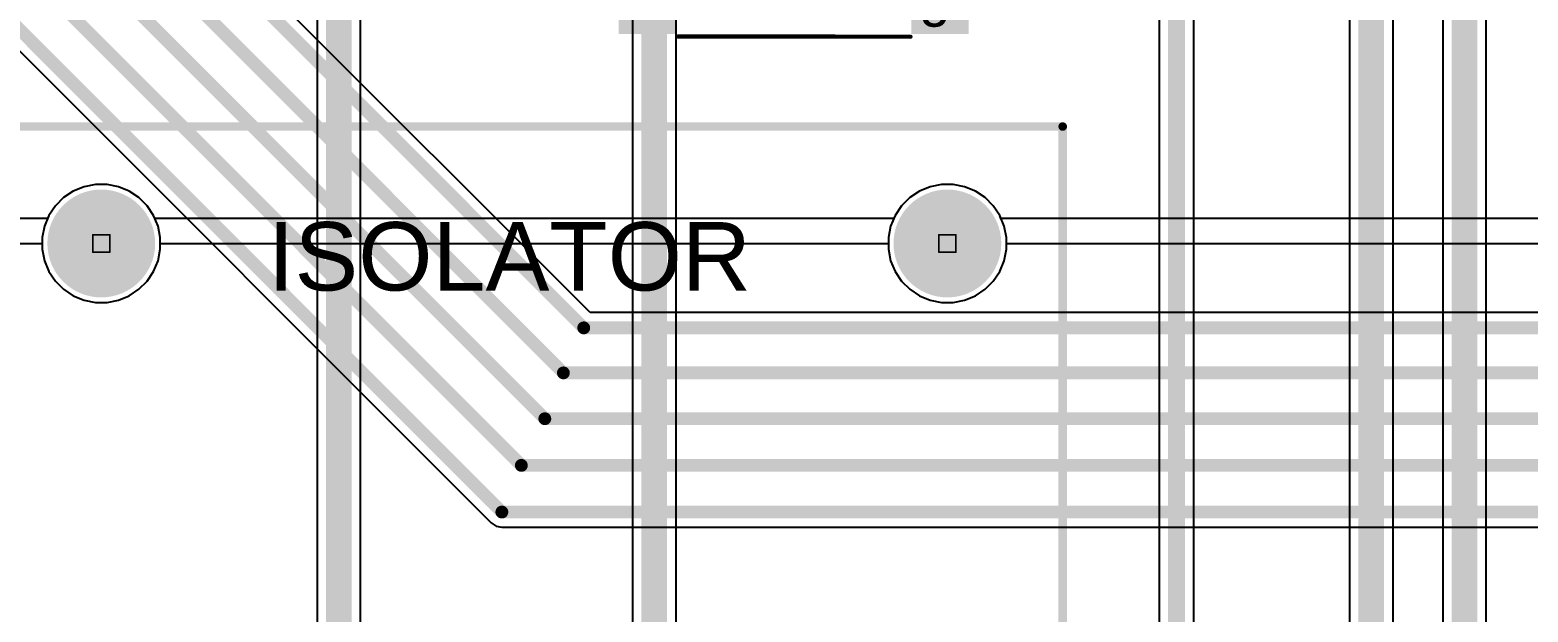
# Model space of a CAD drawing. Header units: inches. Extents: x -7 to 5163, y -3 to 5149.
# Drawn here: x 81.32 to 125.84, y 96.62 to 113.91 of the extents above; entities that cross this region are included whole.
import ezdxf

# ---------------------------------------------------------------- set-up
doc = ezdxf.new("R2010")
doc.units = ezdxf.units.IN
for name, color, linetype in [('Bottom Layer', 5, 'Continuous'), ('Bottom Solder', 6, 'Continuous'), ('Drill Drawing', 1, 'Continuous'), ('GND', 76, 'Continuous'), ('Multi-Layer', 9, 'Continuous'), ('Pad Holes', 156, 'Continuous'), ('PWR', 16, 'Continuous'), ('Top Layer', 1, 'Continuous'), ('Top Overlay', 2, 'Continuous'), ('Top Paste', 8, 'Continuous'), ('Top Solder', 216, 'Continuous')]:
    doc.layers.add(name, color=color, linetype=linetype)
doc.styles.add('Arial', font='', dxfattribs={"height": 0.2})
doc.styles.get('Arial').set_extended_font_data('Arial')

# ---------------------------------------------------------------- blocks, each defined once
blk = doc.blocks.new('WAFER_PH2_0_3PWB_71')
at = {"layer": 'Top Layer'}
for points in [[(-2.5, 4.6), (-1.5, 4.6), (-1.5, 1.1), (-2.5, 1.1)], [(-0.5, 4.6), (0.5, 4.6), (0.5, 1.1), (-0.5, 1.1)], [(1.5, 4.6), (2.5, 4.6), (2.5, 1.1), (1.5, 1.1)], [(-5.1, -1.1), (-3.6, -1.1), (-3.6, -4.6), (-5.1, -4.6)], [(3.6, -1.1), (5.1, -1.1), (5.1, -4.6), (3.6, -4.6)]]:
    blk.add_hatch(color=1, dxfattribs=at).paths.add_polyline_path(points)
at = {"layer": 'Top Paste'}
for points in [[(-2.5, 4.6), (-1.5, 4.6), (-1.5, 1.1), (-2.5, 1.1)], [(-0.5, 4.6), (0.5, 4.6), (0.5, 1.1), (-0.5, 1.1)], [(1.5, 4.6), (2.5, 4.6), (2.5, 1.1), (1.5, 1.1)], [(-5.1, -1.1), (-3.6, -1.1), (-3.6, -4.6), (-5.1, -4.6)], [(3.6, -1.1), (5.1, -1.1), (5.1, -4.6), (3.6, -4.6)]]:
    blk.add_hatch(color=8, dxfattribs=at).paths.add_polyline_path(points)
at = {"layer": 'Top Solder'}
for points in [[(-2.602, 4.702), (-1.398, 4.702), (-1.398, 0.998), (-2.602, 0.998)], [(-0.602, 4.702), (0.602, 4.702), (0.602, 0.998), (-0.602, 0.998)], [(1.398, 4.702), (2.602, 4.702), (2.602, 0.998), (1.398, 0.998)], [(-5.202, -0.998), (-3.498, -0.998), (-3.498, -4.702), (-5.202, -4.702)], [(3.498, -0.998), (5.202, -0.998), (5.202, -4.702), (3.498, -4.702)]]:
    blk.add_hatch(color=216, dxfattribs=at).paths.add_polyline_path(points)
at = {"layer": 'Top Overlay'}
for points in [[(-2.88, 3.556, 0.127, 0.127, 0), (-2.727, 3.404, 0.127, 0.127, 0)], [(-2.88, 3.251, 0.127, 0.127, 0), (-2.88, 3.556, 0.127, 0.127, 0)], [(-2.88, 3.251, 0.127, 0.127, 0), (-2.727, 3.404, 0.127, 0.127, 0)], [(-5.089, 2.921, 0.127, 0.127, 0), (-2.778, 2.921, 0.127, 0.127, 0)], [(-5.089, -0.864, 0.127, 0.127, 0), (-5.089, 2.921, 0.127, 0.127, 0)], [(2.778, 2.921, 0.127, 0.127, 0), (5.089, 2.921, 0.127, 0.127, 0)], [(5.089, -0.864, 0.127, 0.127, 0), (5.089, 2.921, 0.127, 0.127, 0)], [(-3.432, -4.775, 0.127, 0.127, 0), (3.473, -4.78, 0.127, 0.127, 0)]]:
    blk.add_lwpolyline(points, format="xyseb", dxfattribs=at)
for points in [[(-2.911, 3.556, 0.0635, 0.0635, 1), (-2.848, 3.556, 0.0635, 0.0635, 1)], [(-2.911, 3.556, 0.0635, 0.0635, 1), (-2.848, 3.556, 0.0635, 0.0635, 1)], [(-2.911, 3.251, 0.0635, 0.0635, 1), (-2.848, 3.251, 0.0635, 0.0635, 1)], [(-2.911, 3.251, 0.0635, 0.0635, 1), (-2.848, 3.251, 0.0635, 0.0635, 1)], [(-2.759, 3.404, 0.0635, 0.0635, 1), (-2.695, 3.404, 0.0635, 0.0635, 1)], [(-2.759, 3.404, 0.0635, 0.0635, 1), (-2.695, 3.404, 0.0635, 0.0635, 1)], [(-5.121, 2.921, 0.0635, 0.0635, 1), (-5.058, 2.921, 0.0635, 0.0635, 1)], [(-5.121, 2.921, 0.0635, 0.0635, 1), (-5.058, 2.921, 0.0635, 0.0635, 1)], [(-2.81, 2.921, 0.0635, 0.0635, 1), (-2.746, 2.921, 0.0635, 0.0635, 1)], [(2.746, 2.921, 0.0635, 0.0635, 1), (2.81, 2.921, 0.0635, 0.0635, 1)], [(5.058, 2.921, 0.0635, 0.0635, 1), (5.121, 2.921, 0.0635, 0.0635, 1)], [(5.058, 2.921, 0.0635, 0.0635, 1), (5.121, 2.921, 0.0635, 0.0635, 1)], [(-5.121, -0.864, 0.0635, 0.0635, 1), (-5.058, -0.864, 0.0635, 0.0635, 1)], [(5.058, -0.864, 0.0635, 0.0635, 1), (5.121, -0.864, 0.0635, 0.0635, 1)], [(-3.464, -4.775, 0.0635, 0.0635, 1), (-3.4, -4.775, 0.0635, 0.0635, 1)], [(3.441, -4.78, 0.0635, 0.0635, 1), (3.505, -4.78, 0.0635, 0.0635, 1)]]:
    blk.add_lwpolyline(points, format="xyseb", close=True, dxfattribs=at)
at = {"layer": 'Top Overlay', "style": 'Arial'}
blk.add_text('PCB Edge', height=1.2, rotation=360, dxfattribs=at).set_placement((-2.229, -4.138))

msp = doc.modelspace()

# ---------------------------------------------------------------- hatches: boundary and pattern name
at = {"layer": 'Bottom Layer'}
h = msp.add_hatch(color=5, dxfattribs=at)
edge = h.paths.add_edge_path()
edge.add_arc((83.439, 107.569), 1.5, 0, 360)
h = msp.add_hatch(color=5, dxfattribs=at)
edge = h.paths.add_edge_path()
edge.add_arc((108.585, 107.569), 1.5, 0, 360)
at = {"layer": 'Bottom Solder'}
h = msp.add_hatch(color=6, dxfattribs=at)
edge = h.paths.add_edge_path()
edge.add_arc((83.439, 107.569), 1.602, 0, 360)
h = msp.add_hatch(color=6, dxfattribs=at)
edge = h.paths.add_edge_path()
edge.add_arc((108.585, 107.569), 1.602, 0, 360)
at = {"layer": 'GND'}
h = msp.add_hatch(color=76, dxfattribs=at)
edge = h.paths.add_edge_path()
edge.add_arc((83.439, 107.569), 1.5, 0, 360)
h = msp.add_hatch(color=76, dxfattribs=at)
edge = h.paths.add_edge_path()
edge.add_arc((108.585, 107.569), 1.5, 0, 360)
at = {"layer": 'Multi-Layer'}
h = msp.add_hatch(color=9, dxfattribs=at)
edge = h.paths.add_edge_path()
edge.add_arc((83.439, 107.569), 1.5, 0, 360)
h = msp.add_hatch(color=9, dxfattribs=at)
edge = h.paths.add_edge_path()
edge.add_arc((108.585, 107.569), 1.5, 0, 360)
at = {"layer": 'Pad Holes'}
h = msp.add_hatch(color=7, dxfattribs=at)
edge = h.paths.add_edge_path()
edge.add_arc((83.439, 107.569), 1.5, 0, 360)
h = msp.add_hatch(color=7, dxfattribs=at)
edge = h.paths.add_edge_path()
edge.add_arc((108.585, 107.569), 1.5, 0, 360)
at = {"layer": 'PWR'}
h = msp.add_hatch(color=16, dxfattribs=at)
edge = h.paths.add_edge_path()
edge.add_arc((83.439, 107.569), 1.5, 0, 360)
h = msp.add_hatch(color=16, dxfattribs=at)
edge = h.paths.add_edge_path()
edge.add_arc((108.585, 107.569), 1.5, 0, 360)
at = {"layer": 'Top Layer'}
h = msp.add_hatch(color=1, dxfattribs=at)
edge = h.paths.add_edge_path()
edge.add_arc((83.439, 107.569), 1.5, 0, 360)
h = msp.add_hatch(color=1, dxfattribs=at)
edge = h.paths.add_edge_path()
edge.add_arc((108.585, 107.569), 1.5, 0, 360)
at = {"layer": 'Top Solder'}
h = msp.add_hatch(color=216, dxfattribs=at)
edge = h.paths.add_edge_path()
edge.add_arc((83.439, 107.569), 1.602, 0, 360)
h = msp.add_hatch(color=216, dxfattribs=at)
edge = h.paths.add_edge_path()
edge.add_arc((108.585, 107.569), 1.602, 0, 360)

# ---------------------------------------------------------------- linework, layer by layer
at = {"layer": 'Bottom Layer'}
for p, q in [((99.225, 127.965), (99.225, 11.321)), ((100.52, 11.053), (100.52, 127.965)), ((123.305, 119.899), (123.305, 56.197)), ((124.599, 56.197), (124.599, 120.167)), ((121.831, 40.183), (121.831, 118.109)), ((120.536, 117.841), (120.536, 85.849)), ((91.148, 81.525), (91.148, 116.852)), ((89.853, 116.584), (89.853, 81.793)), ((115.91, 94.761), (115.91, 116.332)), ((114.874, 116.117), (114.874, 94.761)), ((82.608, 109.123), (82.321, 108.931)), ((82.927, 109.256), (82.608, 109.123)), ((83.266, 109.323), (82.927, 109.256)), ((83.612, 109.323), (83.266, 109.323)), ((83.951, 109.256), (83.612, 109.323)), ((84.27, 109.123), (83.951, 109.256)), ((84.557, 108.931), (84.27, 109.123)), ((107.754, 109.123), (107.467, 108.931)), ((108.073, 109.256), (107.754, 109.123)), ((108.412, 109.323), (108.073, 109.256)), ((108.758, 109.323), (108.412, 109.323)), ((109.097, 109.256), (108.758, 109.323)), ((109.416, 109.123), (109.097, 109.256)), ((109.703, 108.931), (109.416, 109.123)), ((82.077, 108.687), (81.885, 108.4)), ((82.321, 108.931), (82.077, 108.687)), ((84.801, 108.687), (84.557, 108.931)), ((84.993, 108.4), (84.801, 108.687)), ((107.223, 108.687), (107.031, 108.4)), ((107.467, 108.931), (107.223, 108.687)), ((109.947, 108.687), (109.703, 108.931)), ((110.139, 108.4), (109.947, 108.687)), ((81.885, 108.4), (81.752, 108.081)), ((85.126, 108.081), (84.993, 108.4)), ((107.031, 108.4), (106.898, 108.081)), ((110.272, 108.081), (110.139, 108.4)), ((81.752, 108.081), (81.685, 107.742)), ((81.685, 107.742), (81.685, 107.396)), ((85.193, 107.742), (85.126, 108.081)), ((85.193, 107.396), (85.193, 107.742)), ((106.898, 108.081), (106.831, 107.742)), ((106.831, 107.742), (106.831, 107.396)), ((110.339, 107.742), (110.272, 108.081)), ((110.339, 107.396), (110.339, 107.742)), ((81.685, 107.396), (81.752, 107.057)), ((85.126, 107.057), (85.193, 107.396)), ((106.831, 107.396), (106.898, 107.057)), ((110.272, 107.057), (110.339, 107.396)), ((81.752, 107.057), (81.885, 106.738)), ((84.993, 106.738), (85.126, 107.057)), ((106.898, 107.057), (107.031, 106.738)), ((110.139, 106.738), (110.272, 107.057)), ((81.885, 106.738), (82.077, 106.451)), ((82.077, 106.451), (82.321, 106.207)), ((84.557, 106.207), (84.801, 106.451)), ((84.801, 106.451), (84.993, 106.738)), ((107.031, 106.738), (107.223, 106.451)), ((107.223, 106.451), (107.467, 106.207)), ((109.703, 106.207), (109.947, 106.451)), ((109.947, 106.451), (110.139, 106.738)), ((82.321, 106.207), (82.608, 106.015)), ((82.608, 106.015), (82.927, 105.882)), ((83.951, 105.882), (84.27, 106.015)), ((84.27, 106.015), (84.557, 106.207)), ((107.467, 106.207), (107.754, 106.015)), ((107.754, 106.015), (108.073, 105.882)), ((109.097, 105.882), (109.416, 106.015)), ((109.416, 106.015), (109.703, 106.207)), ((82.927, 105.882), (83.266, 105.815)), ((83.266, 105.815), (83.612, 105.815)), ((83.612, 105.815), (83.951, 105.882)), ((108.073, 105.882), (108.412, 105.815)), ((108.412, 105.815), (108.758, 105.815)), ((108.758, 105.815), (109.097, 105.882))]:
    msp.add_line(p, q, dxfattribs=at)
for points in [[(99.873, 11.053, 0.762, 0.762, 0), (99.873, 142.471, 0.762, 0.762, 0)], [(123.952, 56.197, 0.762, 0.762, 0), (123.952, 120.167, 0.762, 0.762, 0)], [(121.183, 40.183, 0.762, 0.762, 0), (121.183, 118.109, 0.762, 0.762, 0)], [(90.5, 81.525, 0.762, 0.762, 0), (90.5, 116.852, 0.762, 0.762, 0)], [(115.392, 94.564, 0.508, 0.508, 0), (115.392, 116.332, 0.508, 0.508, 0)]]:
    msp.add_lwpolyline(points, format="xyseb", dxfattribs=at)
at = {"layer": 'Drill Drawing'}
for points in [[(83.185, 107.823, 0.0508, 0.0508, 0), (83.693, 107.823, 0.0508, 0.0508, 0)], [(83.185, 107.315, 0.0508, 0.0508, 0), (83.185, 107.823, 0.0508, 0.0508, 0)], [(83.693, 107.315, 0.0508, 0.0508, 0), (83.693, 107.823, 0.0508, 0.0508, 0)], [(108.331, 107.823, 0.0508, 0.0508, 0), (108.839, 107.823, 0.0508, 0.0508, 0)], [(108.331, 107.315, 0.0508, 0.0508, 0), (108.331, 107.823, 0.0508, 0.0508, 0)], [(108.839, 107.315, 0.0508, 0.0508, 0), (108.839, 107.823, 0.0508, 0.0508, 0)], [(83.185, 107.315, 0.0508, 0.0508, 0), (83.693, 107.315, 0.0508, 0.0508, 0)], [(108.331, 107.315, 0.0508, 0.0508, 0), (108.839, 107.315, 0.0508, 0.0508, 0)]]:
    msp.add_lwpolyline(points, format="xyseb", dxfattribs=at)
for points in [[(83.172, 107.823, 0.0254, 0.0254, 1), (83.198, 107.823, 0.0254, 0.0254, 1)], [(83.172, 107.823, 0.0254, 0.0254, 1), (83.198, 107.823, 0.0254, 0.0254, 1)], [(83.68, 107.823, 0.0254, 0.0254, 1), (83.706, 107.823, 0.0254, 0.0254, 1)], [(83.68, 107.823, 0.0254, 0.0254, 1), (83.706, 107.823, 0.0254, 0.0254, 1)], [(108.318, 107.823, 0.0254, 0.0254, 1), (108.344, 107.823, 0.0254, 0.0254, 1)], [(108.318, 107.823, 0.0254, 0.0254, 1), (108.344, 107.823, 0.0254, 0.0254, 1)], [(108.826, 107.823, 0.0254, 0.0254, 1), (108.852, 107.823, 0.0254, 0.0254, 1)], [(108.826, 107.823, 0.0254, 0.0254, 1), (108.852, 107.823, 0.0254, 0.0254, 1)], [(83.172, 107.315, 0.0254, 0.0254, 1), (83.198, 107.315, 0.0254, 0.0254, 1)], [(83.172, 107.315, 0.0254, 0.0254, 1), (83.198, 107.315, 0.0254, 0.0254, 1)], [(83.68, 107.315, 0.0254, 0.0254, 1), (83.706, 107.315, 0.0254, 0.0254, 1)], [(83.68, 107.315, 0.0254, 0.0254, 1), (83.706, 107.315, 0.0254, 0.0254, 1)], [(108.318, 107.315, 0.0254, 0.0254, 1), (108.344, 107.315, 0.0254, 0.0254, 1)], [(108.318, 107.315, 0.0254, 0.0254, 1), (108.344, 107.315, 0.0254, 0.0254, 1)], [(108.826, 107.315, 0.0254, 0.0254, 1), (108.852, 107.315, 0.0254, 0.0254, 1)], [(108.826, 107.315, 0.0254, 0.0254, 1), (108.852, 107.315, 0.0254, 0.0254, 1)]]:
    msp.add_lwpolyline(points, format="xyseb", close=True, dxfattribs=at)
at = {"layer": 'GND'}
for p, q in [((82.608, 109.123), (82.321, 108.931)), ((82.927, 109.256), (82.608, 109.123)), ((83.266, 109.323), (82.927, 109.256)), ((83.612, 109.323), (83.266, 109.323)), ((83.951, 109.256), (83.612, 109.323)), ((84.27, 109.123), (83.951, 109.256)), ((84.557, 108.931), (84.27, 109.123)), ((107.754, 109.123), (107.467, 108.931)), ((108.073, 109.256), (107.754, 109.123)), ((108.412, 109.323), (108.073, 109.256)), ((108.758, 109.323), (108.412, 109.323)), ((109.097, 109.256), (108.758, 109.323)), ((109.416, 109.123), (109.097, 109.256)), ((109.703, 108.931), (109.416, 109.123)), ((82.077, 108.687), (81.885, 108.4)), ((82.321, 108.931), (82.077, 108.687)), ((84.801, 108.687), (84.557, 108.931)), ((84.993, 108.4), (84.801, 108.687)), ((107.223, 108.687), (107.031, 108.4)), ((107.467, 108.931), (107.223, 108.687)), ((109.947, 108.687), (109.703, 108.931)), ((110.139, 108.4), (109.947, 108.687)), ((81.885, 108.4), (81.752, 108.081)), ((85.126, 108.081), (84.993, 108.4)), ((107.031, 108.4), (106.898, 108.081)), ((110.272, 108.081), (110.139, 108.4)), ((81.752, 108.081), (81.685, 107.742)), ((81.685, 107.742), (81.685, 107.396)), ((85.193, 107.742), (85.126, 108.081)), ((85.193, 107.396), (85.193, 107.742)), ((106.898, 108.081), (106.831, 107.742)), ((106.831, 107.742), (106.831, 107.396)), ((110.339, 107.742), (110.272, 108.081)), ((110.339, 107.396), (110.339, 107.742)), ((81.685, 107.396), (81.752, 107.057)), ((85.126, 107.057), (85.193, 107.396)), ((106.831, 107.396), (106.898, 107.057)), ((110.272, 107.057), (110.339, 107.396)), ((81.752, 107.057), (81.885, 106.738)), ((84.993, 106.738), (85.126, 107.057)), ((106.898, 107.057), (107.031, 106.738)), ((110.139, 106.738), (110.272, 107.057)), ((81.885, 106.738), (82.077, 106.451)), ((82.077, 106.451), (82.321, 106.207)), ((84.557, 106.207), (84.801, 106.451)), ((84.801, 106.451), (84.993, 106.738)), ((107.031, 106.738), (107.223, 106.451)), ((107.223, 106.451), (107.467, 106.207)), ((109.703, 106.207), (109.947, 106.451)), ((109.947, 106.451), (110.139, 106.738)), ((82.321, 106.207), (82.608, 106.015)), ((82.608, 106.015), (82.927, 105.882)), ((83.951, 105.882), (84.27, 106.015)), ((84.27, 106.015), (84.557, 106.207)), ((107.467, 106.207), (107.754, 106.015)), ((107.754, 106.015), (108.073, 105.882)), ((109.097, 105.882), (109.416, 106.015)), ((109.416, 106.015), (109.703, 106.207)), ((82.927, 105.882), (83.266, 105.815)), ((83.266, 105.815), (83.612, 105.815)), ((83.612, 105.815), (83.951, 105.882)), ((108.073, 105.882), (108.412, 105.815)), ((108.412, 105.815), (108.758, 105.815)), ((108.758, 105.815), (109.097, 105.882))]:
    msp.add_line(p, q, dxfattribs=at)
at = {"layer": 'PWR'}
for p, q in [((82.608, 109.123), (82.321, 108.931)), ((82.927, 109.256), (82.608, 109.123)), ((83.266, 109.323), (82.927, 109.256)), ((83.612, 109.323), (83.266, 109.323)), ((83.951, 109.256), (83.612, 109.323)), ((84.27, 109.123), (83.951, 109.256)), ((84.557, 108.931), (84.27, 109.123)), ((107.754, 109.123), (107.467, 108.931)), ((108.073, 109.256), (107.754, 109.123)), ((108.412, 109.323), (108.073, 109.256)), ((108.758, 109.323), (108.412, 109.323)), ((109.097, 109.256), (108.758, 109.323)), ((109.416, 109.123), (109.097, 109.256)), ((109.703, 108.931), (109.416, 109.123)), ((82.077, 108.687), (81.885, 108.4)), ((82.321, 108.931), (82.077, 108.687)), ((84.801, 108.687), (84.557, 108.931)), ((84.993, 108.4), (84.801, 108.687)), ((107.223, 108.687), (107.031, 108.4)), ((107.467, 108.931), (107.223, 108.687)), ((109.947, 108.687), (109.703, 108.931)), ((110.139, 108.4), (109.947, 108.687)), ((81.846, 108.306), (77.666, 108.306)), ((81.885, 108.4), (81.846, 108.306)), ((85.032, 108.306), (84.993, 108.4)), ((106.992, 108.306), (85.032, 108.306)), ((107.031, 108.4), (106.992, 108.306)), ((110.178, 108.306), (110.139, 108.4)), ((163.119, 108.306), (110.178, 108.306)), ((77.827, 107.569), (81.685, 107.569)), ((81.685, 107.569), (81.685, 107.396)), ((81.685, 107.396), (81.752, 107.057)), ((85.126, 107.057), (85.193, 107.396)), ((85.193, 107.396), (85.193, 107.569)), ((85.193, 107.569), (106.831, 107.569)), ((106.831, 107.569), (106.831, 107.396)), ((106.831, 107.396), (106.898, 107.057)), ((110.272, 107.057), (110.339, 107.396)), ((110.339, 107.396), (110.339, 107.569)), ((110.339, 107.569), (163.83, 107.569)), ((81.752, 107.057), (81.885, 106.738)), ((84.993, 106.738), (85.126, 107.057)), ((106.898, 107.057), (107.031, 106.738)), ((110.139, 106.738), (110.272, 107.057)), ((81.885, 106.738), (82.077, 106.451)), ((82.077, 106.451), (82.321, 106.207)), ((84.557, 106.207), (84.801, 106.451)), ((84.801, 106.451), (84.993, 106.738)), ((107.031, 106.738), (107.223, 106.451)), ((107.223, 106.451), (107.467, 106.207)), ((109.703, 106.207), (109.947, 106.451)), ((109.947, 106.451), (110.139, 106.738)), ((82.321, 106.207), (82.608, 106.015)), ((82.608, 106.015), (82.927, 105.882)), ((83.951, 105.882), (84.27, 106.015)), ((84.27, 106.015), (84.557, 106.207)), ((107.467, 106.207), (107.754, 106.015)), ((107.754, 106.015), (108.073, 105.882)), ((109.097, 105.882), (109.416, 106.015)), ((109.416, 106.015), (109.703, 106.207)), ((82.927, 105.882), (83.266, 105.815)), ((83.266, 105.815), (83.612, 105.815)), ((83.612, 105.815), (83.951, 105.882)), ((108.073, 105.882), (108.412, 105.815)), ((108.412, 105.815), (108.758, 105.815)), ((108.758, 105.815), (109.097, 105.882))]:
    msp.add_line(p, q, dxfattribs=at)
at = {"layer": 'Top Layer'}
for p, q in [((73.213, 121.082), (95.024, 99.27)), ((97.965, 105.515), (83.591, 119.889)), ((82.608, 109.123), (82.321, 108.931)), ((82.927, 109.256), (82.608, 109.123)), ((83.266, 109.323), (82.927, 109.256)), ((83.612, 109.323), (83.266, 109.323)), ((83.951, 109.256), (83.612, 109.323)), ((84.27, 109.123), (83.951, 109.256)), ((84.557, 108.931), (84.27, 109.123)), ((107.754, 109.123), (107.467, 108.931)), ((108.073, 109.256), (107.754, 109.123)), ((108.412, 109.323), (108.073, 109.256)), ((108.758, 109.323), (108.412, 109.323)), ((109.097, 109.256), (108.758, 109.323)), ((109.416, 109.123), (109.097, 109.256)), ((109.703, 108.931), (109.416, 109.123)), ((82.077, 108.687), (81.885, 108.4)), ((82.321, 108.931), (82.077, 108.687)), ((84.801, 108.687), (84.557, 108.931)), ((84.993, 108.4), (84.801, 108.687)), ((107.223, 108.687), (107.031, 108.4)), ((107.467, 108.931), (107.223, 108.687)), ((109.947, 108.687), (109.703, 108.931)), ((110.139, 108.4), (109.947, 108.687)), ((81.885, 108.4), (81.752, 108.081)), ((85.126, 108.081), (84.993, 108.4)), ((107.031, 108.4), (106.898, 108.081)), ((110.272, 108.081), (110.139, 108.4)), ((81.752, 108.081), (81.685, 107.742)), ((81.685, 107.742), (81.685, 107.396)), ((85.193, 107.742), (85.126, 108.081)), ((85.193, 107.396), (85.193, 107.742)), ((106.898, 108.081), (106.831, 107.742)), ((106.831, 107.742), (106.831, 107.396)), ((110.339, 107.742), (110.272, 108.081)), ((110.339, 107.396), (110.339, 107.742)), ((81.685, 107.396), (81.752, 107.057)), ((85.126, 107.057), (85.193, 107.396)), ((106.831, 107.396), (106.898, 107.057)), ((110.272, 107.057), (110.339, 107.396)), ((81.752, 107.057), (81.885, 106.738)), ((84.993, 106.738), (85.126, 107.057)), ((106.898, 107.057), (107.031, 106.738)), ((110.139, 106.738), (110.272, 107.057)), ((81.885, 106.738), (82.077, 106.451)), ((82.077, 106.451), (82.321, 106.207)), ((84.557, 106.207), (84.801, 106.451)), ((84.801, 106.451), (84.993, 106.738)), ((107.031, 106.738), (107.223, 106.451)), ((107.223, 106.451), (107.467, 106.207)), ((109.703, 106.207), (109.947, 106.451)), ((109.947, 106.451), (110.139, 106.738)), ((82.321, 106.207), (82.608, 106.015)), ((82.608, 106.015), (82.927, 105.882)), ((83.951, 105.882), (84.27, 106.015)), ((84.27, 106.015), (84.557, 106.207)), ((107.467, 106.207), (107.754, 106.015)), ((107.754, 106.015), (108.073, 105.882)), ((109.097, 105.882), (109.416, 106.015)), ((109.416, 106.015), (109.703, 106.207)), ((82.927, 105.882), (83.266, 105.815)), ((83.266, 105.815), (83.612, 105.815)), ((83.612, 105.815), (83.951, 105.882)), ((126.348, 105.515), (97.965, 105.515)), ((108.073, 105.882), (108.412, 105.815)), ((108.412, 105.815), (108.758, 105.815)), ((108.758, 105.815), (109.097, 105.882)), ((95.024, 99.27), (95.024, 99.27)), ((95.024, 99.27), (95.171, 99.172)), ((95.171, 99.172), (95.345, 99.138)), ((95.345, 99.138), (129.817, 99.138))]:
    msp.add_line(p, q, dxfattribs=at)
for points in [[(78.941, 123.898, 0.381, 0.381, 0), (97.778, 105.062, 0.381, 0.381, 0)], [(77.54, 123.358, 0.381, 0.381, 0), (97.173, 103.725, 0.381, 0.381, 0)], [(76.26, 122.725, 0.381, 0.381, 0), (96.621, 102.364, 0.381, 0.381, 0)], [(74.924, 121.976, 0.381, 0.381, 0), (95.924, 100.977, 0.381, 0.381, 0)], [(73.533, 121.403, 0.381, 0.381, 0), (95.345, 99.591, 0.381, 0.381, 0)], [(97.778, 105.062, 0.381, 0.381, 0), (126.536, 105.062, 0.381, 0.381, 0)], [(97.173, 103.725, 0.381, 0.381, 0), (127.601, 103.725, 0.381, 0.381, 0)], [(96.621, 102.364, 0.381, 0.381, 0), (128.246, 102.364, 0.381, 0.381, 0)], [(95.924, 100.977, 0.381, 0.381, 0), (128.968, 100.977, 0.381, 0.381, 0)], [(95.345, 99.591, 0.381, 0.381, 0), (129.817, 99.591, 0.381, 0.381, 0)]]:
    msp.add_lwpolyline(points, format="xyseb", dxfattribs=at)
for points in [[(97.682, 105.062, 0.191, 0.191, 1), (97.873, 105.062, 0.191, 0.191, 1)], [(97.682, 105.062, 0.191, 0.191, 1), (97.873, 105.062, 0.191, 0.191, 1)], [(97.078, 103.725, 0.191, 0.191, 1), (97.268, 103.725, 0.191, 0.191, 1)], [(97.078, 103.725, 0.191, 0.191, 1), (97.268, 103.725, 0.191, 0.191, 1)], [(96.526, 102.364, 0.191, 0.191, 1), (96.716, 102.364, 0.191, 0.191, 1)], [(96.526, 102.364, 0.191, 0.191, 1), (96.716, 102.364, 0.191, 0.191, 1)], [(95.828, 100.977, 0.191, 0.191, 1), (96.019, 100.977, 0.191, 0.191, 1)], [(95.828, 100.977, 0.191, 0.191, 1), (96.019, 100.977, 0.191, 0.191, 1)], [(95.249, 99.591, 0.191, 0.191, 1), (95.44, 99.591, 0.191, 0.191, 1)], [(95.249, 99.591, 0.191, 0.191, 1), (95.44, 99.591, 0.191, 0.191, 1)]]:
    msp.add_lwpolyline(points, format="xyseb", close=True, dxfattribs=at)
at = {"layer": 'Top Overlay'}
for points in [[(80.012, 111.043, 0.254, 0.254, 0), (112.012, 111.043, 0.254, 0.254, 0)], [(112.012, 69.043, 0.254, 0.254, 0), (112.012, 111.043, 0.254, 0.254, 0)]]:
    msp.add_lwpolyline(points, format="xyseb", dxfattribs=at)
msp.add_lwpolyline([(111.948, 111.043, 0.127, 0.127, 1), (112.075, 111.043, 0.127, 0.127, 1)], format="xyseb", close=True, dxfattribs=at)
msp.add_lwpolyline([(111.948, 111.043, 0.127, 0.127, 1), (112.075, 111.043, 0.127, 0.127, 1)], format="xyseb", close=True, dxfattribs=at)

# ---------------------------------------------------------------- block references
msp.add_blockref('WAFER_PH2_0_3PWB_71', (104.013, 118.491))

# ---------------------------------------------------------------- texts
at = {"layer": 'Top Overlay', "style": 'Arial'}
msp.add_text('ISOLATOR', height=2.032, dxfattribs=at).set_placement((88.394, 106.172))

doc.saveas('drawing.dxf')
